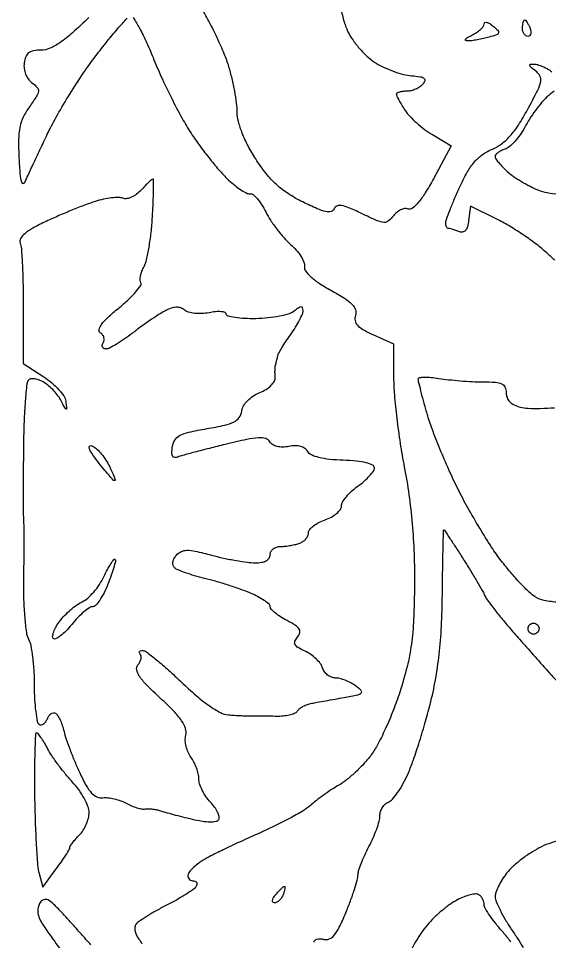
# Model space of a CAD drawing. Extents: x 0 to 102, y 0 to 135.
# Drawn here: x 20.06 to 28.25, y 59.81 to 74.05 of the extents above; entities that cross this region are included whole.
import ezdxf

# ---------------------------------------------------------------- set-up
doc = ezdxf.new("R2010")
doc.units = 0
doc.header["$MEASUREMENT"] = 0

msp = doc.modelspace()

# ---------------------------------------------------------------- linework, layer by layer
for points in [[(25.029343, 74.233075, 0.029923), (25.074748, 74.020864, 0.044523), (25.141548, 73.843175, 0.042853), (25.219055, 73.712168, 0.027251), (25.329774, 73.573667, 0.027315), (25.454248, 73.448716, 0.04481), (25.573656, 73.359228, 0.030707), (25.701561, 73.290647, 0.022106), (25.851647, 73.229553, 0.022443), (26.000153, 73.184022, 0.04417), (26.121882, 73.163836, -0.017074), (26.253956, 73.149223, -0.124376), (26.312405, 73.125073, -0.31507), (26.324676, 73.088174, -0.101173), (26.295938, 73.034433, -0.071903), (26.249615, 72.9926, -0.044599), (26.185253, 72.957287, -0.043849), (26.113911, 72.933246, -0.059417), (26.046441, 72.9252, 0.026961), (25.985577, 72.921916, 0.042491), (25.93426, 72.9119, 0.052157), (25.898124, 72.897387, 0.278017), (25.8876, 72.879923, 0.113747), (25.893932, 72.852449, 0.009814), (25.926914, 72.787946, 0.012536), (25.970176, 72.711923, 0.009401), (26.021436, 72.630388, 0.045222), (26.09314, 72.53996, 0.021162), (26.200744, 72.436104, 0.020767), (26.32359, 72.335983, 0.02732), (26.443907, 72.25583), (26.732541, 72.085531), (26.458121, 71.575597, -0.014467), (26.331745, 71.356219, -0.036363), (26.223951, 71.20658, -0.051674), (26.133912, 71.119169, -0.260795), (26.067201, 71.108601, 0.126706), (26.01455, 71.11394, 0.072181), (25.952963, 71.095217, 0.064473), (25.892188, 71.056433, 0.060736), (25.841899, 71.002742, -0.068538), (25.766184, 70.924382, -0.187011), (25.693709, 70.902284, -0.086516), (25.589732, 70.928436, -0.008312), (25.352321, 71.038939, 0.011757), (25.156593, 71.128406, 0.059035), (25.041293, 71.162474, 0.13936), (24.971051, 71.154888, 0.207889), (24.928377, 71.111434, -0.242677), (24.882299, 71.070345, -0.117319), (24.801119, 71.068841, -0.050552), (24.667358, 71.112585, -0.010617), (24.444179, 71.217197, -0.028559), (24.218454, 71.345439, -0.041681), (24.03745, 71.48507, -0.040447), (23.878285, 71.656074, -0.024908), (23.718675, 71.880166, -0.021599), (23.601347, 72.082308, -0.02678), (23.51084, 72.280089, -0.029746), (23.45216, 72.459477, -0.063431), (23.433284, 72.603886, 0.031774), (23.424158, 72.740287, 0.012729), (23.395116, 72.925196, 0.012536), (23.353611, 73.123503, 0.01547), (23.304634, 73.3059, 0.025129), (23.233964, 73.503472, 0.011807), (23.123967, 73.751535, 0.011666), (22.996228, 74.006589, 0.016078), (22.868969, 74.228954)], [(21.146816, 74.064652, -0.01217), (20.893687, 73.826311, -0.033098), (20.699973, 73.674471, -0.04791), (20.542238, 73.587707, -0.102139), (20.406566, 73.5597, 0.043402), (20.292846, 73.54981, 0.120649), (20.21992, 73.517798, 0.134746), (20.174749, 73.458274, 0.060213), (20.149167, 73.362487, 0.066577), (20.148496, 73.275919, 0.062367), (20.170374, 73.190162, 0.063915), (20.211965, 73.114394, 0.077594), (20.26914, 73.057121, -0.050941), (20.348422, 72.985717, -0.213683), (20.367807, 72.926187, -0.117275), (20.340732, 72.849579, -0.011395), (20.229526, 72.68562, 0.041907), (20.134541, 72.525354, 0.06288), (20.082585, 72.371491, 0.047772), (20.062559, 72.180701, 0.014713), (20.068439, 71.891186, 0.007027), (20.084153, 71.645175, 0.045703), (20.105018, 71.523023, 0.380869), (20.133106, 71.504521, 0.264145), (20.164911, 71.5293, -0.009524), (20.208103, 71.628266, -0.001469), (20.298123, 71.822756, -0.001639), (20.40576, 72.051564, -0.001423), (20.520049, 72.2907, -0.0174), (20.661303, 72.559736, -0.009389), (20.852817, 72.88138, -0.00934), (21.060444, 73.202117, -0.014505), (21.252524, 73.469925, -0.006475), (21.430078, 73.696749, -0.009347), (21.593344, 73.892248, -0.005614), (21.734562, 74.051414, -0.133834)], [(21.829054, 74.066457, -0.012194), (21.926605, 73.896859, -0.017946), (22.035831, 73.677339, -0.01102), (22.149342, 73.41166, 0.012909), (22.279394, 73.11042, 0.009389), (22.438865, 72.78209, 0.009497), (22.60203, 72.476125, 0.02048), (22.74151, 72.248557, 0.011917), (22.879022, 72.053743, 0.009893), (23.034252, 71.853016, 0.010021), (23.183843, 71.674726, 0.026434), (23.299963, 71.555212, 0.020054), (23.40086, 71.46904, 0.026019), (23.500208, 71.398904, 0.02541), (23.586541, 71.350399, 0.162567), (23.635552, 71.343554, -0.227959), (23.67928, 71.331701, -0.038137), (23.74224, 71.26826, -0.035234), (23.810055, 71.176206, -0.024631), (23.873591, 71.064, 0.028748), (23.94762, 70.935737, 0.018185), (24.047624, 70.794856, 0.018254), (24.156344, 70.663174, 0.031808), (24.25693, 70.563564, -0.034037), (24.345086, 70.475482, -0.038858), (24.416287, 70.37987, -0.042467), (24.462454, 70.290655, -0.138102), (24.47023, 70.225164, 0.198231), (24.487303, 70.15389, 0.051833), (24.567369, 70.064434, 0.039332), (24.697472, 69.963765, 0.019299), (24.877103, 69.855767, -0.014532), (25.08855, 69.731368, -0.059115), (25.204497, 69.637808, -0.11261), (25.255754, 69.55411, -0.159467), (25.25653, 69.467406, 0.125188), (25.251809, 69.386463, 0.137796), (25.286934, 69.316398, 0.080532), (25.372212, 69.248625, 0.021837), (25.52663, 69.170743), (25.8453, 69.027109), (25.8453, 68.501605, 0.021534), (25.856501, 68.241639, 0.008275), (25.893561, 67.881954, 0.008176), (25.946685, 67.492511, 0.009972), (26.009593, 67.1301, -0.013933), (26.080599, 66.700888, -0.01246), (26.130694, 66.252108, -0.012095), (26.159557, 65.787601, -0.011273), (26.166857, 65.3112, -0.008843), (26.15351, 64.775483, -0.02337), (26.119303, 64.393555, -0.027271), (26.05335, 64.051701, -0.016518), (25.940162, 63.655317, -0.015792), (25.83891, 63.371577, -0.014116), (25.716373, 63.083817, -0.014312), (25.591584, 62.831582, -0.042073), (25.486797, 62.668869, -0.024434), (25.378773, 62.541937, -0.017809), (25.247195, 62.411452, -0.01807), (25.113239, 62.296436, -0.037324), (24.9993, 62.218699, 0.01434), (24.888718, 62.150476, 0.009594), (24.766054, 62.066439, 0.009665), (24.650224, 61.980348, 0.01871), (24.561672, 61.906377, -0.049535), (24.451225, 61.825112, -0.010423), (24.242326, 61.707023, -0.010827), (23.993157, 61.579824, -0.010071), (23.73268, 61.460296, 0.005359), (23.470475, 61.342954, 0.005694), (23.216122, 61.222308, 0.005442), (22.999592, 61.113631, 0.026003), (22.880159, 61.043966, 0.025809), (22.800776, 60.985886, 0.032096), (22.733712, 60.923732, 0.033691), (22.685894, 60.866012, 0.157404), (22.6728, 60.82545, 0.107589), (22.679665, 60.793917, 0.099572), (22.699118, 60.767078, 0.09572), (22.72819, 60.749084, 0.091099), (22.762393, 60.7428, -0.111806), (22.792316, 60.736024, -0.183715), (22.810017, 60.717476, -0.158934), (22.812353, 60.68954, -0.080618), (22.798706, 60.656591, -0.101928), (22.756711, 60.612117, -0.01142), (22.640338, 60.534523, -0.013491), (22.495695, 60.448163, -0.010562), (22.3344, 60.3621, 0.011005), (22.172941, 60.275765, 0.013907), (22.027789, 60.188588, 0.011986), (21.911083, 60.11, 0.100489), (21.867804, 60.063903, 0.128942), (21.854377, 60.020049, 0.067392), (21.859772, 59.962789, 0.060003), (21.881995, 59.901603, 0.056177), (21.918498, 59.845948, -0.086332), (21.962023, 59.770015, -0.166785)], [(28.333397, 70.316923, -0.004535), (28.206594, 70.430972, 0.023146), (28.051511, 70.560351, 0.01296), (27.852012, 70.703705, 0.012909), (27.642467, 70.838415, 0.020469), (27.455711, 70.941559), (27.0297, 71.154573), (27.002289, 70.933438, -0.034534), (26.982797, 70.833364, -0.118401), (26.951427, 70.775546, -0.188564), (26.906658, 70.753073, -0.115226), (26.84732, 70.761251, 0.008483), (26.795888, 70.779993, 0.010161), (26.746839, 70.795821, 0.009012), (26.705157, 70.807528, 0.064035), (26.684381, 70.8102, -0.214605), (26.670847, 70.816289, -0.079737), (26.659393, 70.834315, -0.06065), (26.651593, 70.860862, -0.04118), (26.649, 70.892293, -0.087073), (26.658233, 70.944909, -0.005917), (26.71184, 71.087653, -0.008332), (26.780984, 71.256947, -0.006148), (26.862923, 71.44207, -0.019981), (26.981448, 71.676007, -0.048567), (27.091523, 71.834859, -0.061863), (27.211805, 71.945617, -0.056272), (27.359289, 72.027766, 0.060354), (27.505942, 72.111023, 0.050538), (27.63841, 72.231467, 0.03998), (27.768605, 72.402023, 0.018925), (27.909582, 72.640314, 0.006615), (28.068186, 72.942628, 0.067547), (28.114604, 73.07595, 0.178812), (28.101159, 73.162718, 0.108373), (28.031548, 73.241525, -0.013489), (27.960843, 73.296212, -0.166242), (27.943119, 73.324736, -0.432923), (27.954534, 73.341763, -0.046319), (28.00758, 73.345509, -0.068583), (28.065291, 73.336254, -0.028557), (28.139468, 73.30892, -0.027593), (28.216729, 73.270126, -0.031989), (28.285353, 73.224727, 0.056209)], [(28.321915, 72.927734, 0.035847), (28.210124, 72.836865, 0.030822), (28.127716, 72.749285, 0.014846), (28.032737, 72.627829, 0.014659), (27.940873, 72.494886, 0.020341), (27.867088, 72.370295, -0.029742), (27.795859, 72.255015, -0.030534), (27.712027, 72.150062, -0.032069), (27.628358, 72.068663, -0.100386), (27.560099, 72.03071, 0.036495), (27.5028, 72.007805, 0.046945), (27.454374, 71.97831, 0.054714), (27.420785, 71.947006, 0.179715), (27.4104, 71.919046, 0.15067), (27.421049, 71.884509, 0.020969), (27.466315, 71.823726, 0.022438), (27.527859, 71.754527, 0.017323), (27.60075, 71.684638, 0.031177), (27.693568, 71.611496, 0.016516), (27.81679, 71.53216, 0.016375), (27.948643, 71.459053, 0.024332), (28.068904, 71.404646, 0.044654), (28.214713, 71.361617, 0.029197), (28.38844, 71.337254, 0.026854)], [(28.383813, 65.039072, -0.027942), (28.164667, 65.069446, -0.091779), (28.029375, 65.122956, -0.051631), (27.936783, 65.195242, -0.01254), (27.800206, 65.333386, -0.012727), (27.650829, 65.500585, -0.012356), (27.508627, 65.676794, -0.019127), (27.355985, 65.892406, -0.008707), (27.17238, 66.185016, -0.008607), (26.989312, 66.500529, -0.011701), (26.835819, 66.7917, -0.010211), (26.696868, 67.085845, -0.008005), (26.557863, 67.410197, -0.008105), (26.438237, 67.716197, -0.019612), (26.362517, 67.946821, -0.00315), (26.310218, 68.134537, -0.004429), (26.266102, 68.3027, -0.002651), (26.230999, 68.444665, -0.059344), (26.226, 68.48664, -0.368747), (26.243925, 68.50764, -0.032295), (26.319192, 68.51467, -0.030313), (26.421605, 68.511386, -0.017789), (26.54325, 68.4957, 0.013818), (26.690583, 68.475513, 0.007462), (26.872926, 68.458392, 0.007426), (27.059314, 68.446477, 0.0116), (27.22005, 68.442331, -0.015659), (27.414939, 68.435721, -0.093539), (27.512956, 68.41051, -0.184276), (27.562029, 68.359704, -0.101238), (27.5796, 68.273812, 0.094872), (27.594093, 68.198115, 0.100342), (27.63542, 68.134812, 0.085794), (27.704233, 68.085557, 0.051087), (27.799203, 68.051107, 0.052183), (27.917505, 68.034239, 0.014078), (28.107237, 68.032492, 0.014096), (28.324015, 68.042717, 0.014177)], [(24.6186, 59.79635, -0.20067), (24.630724, 59.825343, -0.123077), (24.663093, 59.84447, -0.085175), (24.712071, 59.850319, -0.051218), (24.770065, 59.841351, 0.167406), (24.853473, 59.847698, 0.119251), (24.928959, 59.904499, 0.059952), (25.007834, 60.027941, 0.013974), (25.108465, 60.252756, 0.009076), (25.180039, 60.434711, 0.010896), (25.240488, 60.608449, 0.009687), (25.28518, 60.756239, 0.06868), (25.2954, 60.830288, -0.075337), (25.305764, 60.89868, -0.016166), (25.345102, 61.012375, -0.01654), (25.39983, 61.142355, -0.015105), (25.4646, 61.272496, 0.018889), (25.529365, 61.405133, 0.018758), (25.584097, 61.542586, 0.018987), (25.62278, 61.666118, 0.066472), (25.6338, 61.748642, -0.074899), (25.643607, 61.813745, -0.06452), (25.672344, 61.876755, -0.066849), (25.714847, 61.928225, -0.095447), (25.765015, 61.959449, 0.123114), (25.826185, 62.00233, 0.026301), (25.906567, 62.105516, 0.025996), (25.989297, 62.238284, 0.0222), (26.062636, 62.38599, 0.019687), (26.138805, 62.578307, 0.007024), (26.232743, 62.858314, 0.006957), (26.327315, 63.168732, 0.008159), (26.408048, 63.465639, 0.017671), (26.490664, 63.846077, 0.016929), (26.547587, 64.236863, 0.015288), (26.582077, 64.665901, 0.00994), (26.596877, 65.163039, -0.00131), (26.601642, 65.544173, -0.002183), (26.607896, 65.865042, -0.000192), (26.614839, 66.15143, -0.404704), (26.620593, 66.157089, -0.252474), (26.629175, 66.152549, -0.000557), (26.71315, 66.026698, -0.003428), (26.807172, 65.883328, -0.002099), (26.916168, 65.71305, -0.003643), (27.02739, 65.534819, -0.004464), (27.128603, 65.366617, -0.003738), (27.211297, 65.223944, -0.031739), (27.243797, 65.157404, 0.057943), (27.279304, 65.093425, 0.007083), (27.374736, 64.96433, 0.008315), (27.493279, 64.813893, 0.006774), (27.625023, 64.6567, 0.002562), (27.786468, 64.471217, 0.001172), (27.999002, 64.230689, 0.00116), (28.224014, 63.978421, 0.0016), (28.427328, 63.752996, -0.004915)], [(28.401236, 61.370591, 0.02142), (28.236593, 61.316647, 0.02808), (28.091827, 61.25276, 0.027443), (27.953643, 61.172423, 0.01987), (27.808808, 61.068757, 0.020167), (27.678766, 60.958938, 0.040688), (27.587597, 60.860651, 0.026828), (27.519892, 60.764371, 0.026847), (27.462904, 60.661417, 0.027858), (27.423189, 60.56647, 0.08816), (27.411939, 60.498741, 0.095105), (27.42714, 60.424101, 0.017443), (27.485492, 60.295318, 0.018184), (27.565614, 60.147489, 0.01565), (27.660168, 59.998116, -0.005565), (27.756911, 59.851894, -0.006895), (27.84355, 59.713575, -0.005748)], [(27.650681, 59.805326, 0.022641), (27.537366, 59.944882, -0.013894), (27.423994, 60.079623, -0.018078), (27.328273, 60.209391, -0.015877), (27.25693, 60.321276, -0.134612), (27.241266, 60.378257, 0.071439), (27.235162, 60.420561, 0.05282), (27.217098, 60.464325, 0.053264), (27.19051, 60.502903, 0.076991), (27.159085, 60.529764, 0.160287), (27.111511, 60.54119, 0.036755), (27.028767, 60.528207, 0.034376), (26.931043, 60.498209, 0.027678), (26.830762, 60.453196, 0.036283), (26.720547, 60.385656, 0.018371), (26.591782, 60.285915, 0.018146), (26.465771, 60.172673, 0.025736), (26.362953, 60.062518, 0.022908), (26.274414, 59.946942, 0.019487), (26.191626, 59.817474, 0.019935), (26.12552, 59.693562, 0.051123)], [(21.177604, 59.755263, 0.001425), (21.025638, 59.926912, 0.001429), (20.874437, 60.095745, 0.002563), (20.749176, 60.233385, 0.012511), (20.601161, 60.386492, 0.079283), (20.513212, 60.449154, 0.207062), (20.449944, 60.452476, 0.160706), (20.395529, 60.408958, 0.07563), (20.367663, 60.347642, 0.06988), (20.358279, 60.279097, 0.066013), (20.368076, 60.207141, 0.056121), (20.396479, 60.135878, 0.027779), (20.450659, 60.046898, 0.003455), (20.580333, 59.861124, 0.004066), (20.737786, 59.642628, 0.003357)]]:
    msp.add_lwpolyline(points, format="xyb")
for points in [[(27.379329, 73.931081, -0.023459), (27.455039, 73.862002, -0.292791), (27.462934, 73.825777, -0.224341), (27.433131, 73.796625, -0.014941), (27.315879, 73.759955, -0.012994), (27.229401, 73.738128, -0.010738), (27.136237, 73.719264, -0.010886), (27.049997, 73.705654, -0.028365), (26.9874, 73.700759, -0.127717), (26.95654, 73.708073, -0.453442), (26.952427, 73.725437, -0.105515), (26.983468, 73.753878, -0.020523), (27.05085, 73.789854, 0.032502), (27.12371, 73.831026, 0.040207), (27.185285, 73.878786, 0.044731), (27.228433, 73.925916, 0.164437), (27.2412, 73.963687, -0.277088), (27.253568, 73.984291, -0.182326), (27.281775, 73.987947, -0.08174), (27.326248, 73.969409, -0.033682)], [(27.866649, 74.025, -0.222225), (27.882411, 74.01763, -0.030693), (27.904435, 73.987723, -0.030395), (27.927518, 73.946708, -0.02136), (27.948594, 73.8981, -0.055937), (27.961242, 73.849509, -0.100118), (27.958914, 73.808477, -0.147206), (27.942466, 73.781562, -0.184534), (27.915345, 73.7712, -0.152681), (27.884093, 73.780971, -0.098158), (27.857471, 73.808477, -0.08088), (27.839511, 73.849579, -0.062722), (27.8334, 73.8981, -0.024748), (27.835809, 73.94673, -0.039339), (27.843167, 73.987723, -0.046727), (27.853795, 74.016871, -0.289661)], [(22.13406, 71.5716, 0.183456), (22.117554, 71.565333, 0.007259), (22.069051, 71.521021, 0.012002), (22.012684, 71.465393, 0.008109), (21.951, 71.399416, -0.048824), (21.882347, 71.337024, -0.054101), (21.805112, 71.291564, -0.061311), (21.731224, 71.268591, -0.137193), (21.673179, 71.274048, 0.095377), (21.606281, 71.28596, 0.024985), (21.497031, 71.278969, 0.024448), (21.371071, 71.258285, 0.022867), (21.244841, 71.22506, 0.014674), (21.096093, 71.173704, 0.005946), (20.896399, 71.095404, 0.005877), (20.68343, 71.006033, 0.007437), (20.488837, 70.918208, 0.015335), (20.28343, 70.813999, 0.048966), (20.156535, 70.727553, 0.087076), (20.092576, 70.651806, 0.227272), (20.086987, 70.58256, -0.074899), (20.105896, 70.49675, -0.0048), (20.120755, 70.23982, -0.006938), (20.131316, 69.93201, -0.005105), (20.1348, 69.590755), (20.1348, 68.723548), (20.450897, 68.518995, -0.031468), (20.573487, 68.428241, -0.033829), (20.680595, 68.324835, -0.036012), (20.759228, 68.224218, -0.116067), (20.788968, 68.145271, -0.002565), (20.803375, 68.029716, -0.468077), (20.796015, 68.02192, -0.262125), (20.78363, 68.029931, -0.001703), (20.721337, 68.149431, 0.043031), (20.674445, 68.223708, 0.025615), (20.606988, 68.303737, 0.025516), (20.531003, 68.377151, 0.039754), (20.457892, 68.431327, 0.043987), (20.386393, 68.467675, 0.056438), (20.31531, 68.487322, 0.068037), (20.255076, 68.488589, 0.174773), (20.216624, 68.469496, 0.167524), (20.189356, 68.410337, 0.005462), (20.165801, 68.146415, 0.009922), (20.147361, 67.830201, 0.006673), (20.138295, 67.4685, 0.001274), (20.134888, 67.096682, 0.00156), (20.133672, 66.749136, 0.001298), (20.13432, 66.456936, 0.01116), (20.137863, 66.3264, -0.010595), (20.14137, 66.202363, -0.001695), (20.142264, 65.959824, -0.001875), (20.141277, 65.674081, -0.001643), (20.138144, 65.375481, 0.0112), (20.14069, 65.080317, 0.01372), (20.156806, 64.804954, 0.012212), (20.182161, 64.576061, 0.0894), (20.215979, 64.471593, -0.076753), (20.250135, 64.374476, -0.015623), (20.278144, 64.193736, -0.016125), (20.297536, 63.979459, -0.014503), (20.304, 63.756655, 0.012835), (20.309502, 63.542353, 0.018699), (20.326247, 63.354136, 0.014498), (20.349891, 63.202939, 0.211341), (20.379735, 63.159379, 0.167719), (20.412555, 63.151997, 0.120855), (20.448077, 63.165031, 0.092131), (20.481078, 63.197413, 0.061252), (20.506038, 63.244348, -0.061331), (20.531005, 63.291279, -0.092212), (20.564025, 63.323649, -0.120895), (20.599576, 63.336664, -0.167515), (20.632431, 63.329261, -0.117843), (20.665235, 63.296274, -0.028117), (20.702029, 63.227589, -0.027366), (20.736398, 63.141754, -0.024072), (20.762884, 63.048949, 0.024746), (20.796458, 62.931907, 0.008376), (20.856512, 62.765105, 0.008307), (20.929156, 62.582674, 0.009449), (21.004906, 62.410494, 0.01771), (21.104594, 62.213647, 0.060809), (21.188352, 62.097718, 0.102554), (21.270566, 62.039114, 0.133953), (21.3615, 62.025505, -0.057717), (21.440063, 62.025698, -0.029639), (21.537194, 62.008813, -0.029005), (21.636362, 61.979289, -0.03862), (21.722007, 61.940572, 0.026734), (21.802943, 61.901645, 0.026407), (21.887901, 61.871396, 0.027374), (21.964899, 61.853, 0.084963), (22.018107, 61.852454, -0.045939), (22.067338, 61.85578, -0.02324), (22.129394, 61.851376, -0.022869), (22.193547, 61.840823, -0.031498), (22.2498, 61.825149, 0.015726), (22.321003, 61.802868, 0.003393), (22.445614, 61.769046, 0.003538), (22.590494, 61.731871, 0.003374), (22.7382, 61.696139, 0.018153), (22.892539, 61.665768, 0.036324), (23.016353, 61.65517, 0.04607), (23.106671, 61.662348, 0.214668), (23.148913, 61.690896, 0.200957), (23.155798, 61.734406, 0.051738), (23.131364, 61.802812, 0.04432), (23.08463, 61.88166, 0.032653), (23.020063, 61.960065, -0.039153), (22.951919, 62.04504, -0.034114), (22.894306, 62.143492, -0.035637), (22.854564, 62.240172, -0.079861), (22.842, 62.318333, 0.056992), (22.833253, 62.394821, 0.030838), (22.806184, 62.485737, 0.030289), (22.766761, 62.576048, 0.041649), (22.720075, 62.65128, -0.05812), (22.676523, 62.726897, -0.043643), (22.646363, 62.818154, -0.044551), (22.633085, 62.910415, -0.073341), (22.640355, 62.988753, 0.14096), (22.636067, 63.092968, 0.069904), (22.576733, 63.212493, 0.043152), (22.454754, 63.361311, 0.013389), (22.247092, 63.563141, -0.010917), (22.034739, 63.7675, -0.047667), (21.924202, 63.902116, -0.099777), (21.883923, 63.999187, -0.225499), (21.903078, 64.074472, 0.052348), (21.933939, 64.120752, 0.067856), (21.951315, 64.16865, 0.083458), (21.953254, 64.210774, 0.167761), (21.938866, 64.240334, -0.10294), (21.924968, 64.261535, -0.247337), (21.926966, 64.279648, -0.184368), (21.944658, 64.292049, -0.061757), (21.976526, 64.296, -0.164267), (22.033405, 64.276795, -0.008183), (22.190296, 64.153105, -0.01246), (22.373572, 63.995924, -0.008627), (22.573201, 63.80955, 0.014804), (22.79988, 63.603103, 0.025312), (23.002248, 63.44653, 0.029608), (23.173665, 63.341742, 0.102849), (23.297675, 63.305475, 0.004563), (23.393174, 63.29874, 0.00353), (23.497334, 63.293086, 0.003569), (23.594658, 63.289188, 0.00856), (23.66685, 63.28805, -0.000927), (23.740806, 63.288013, -0.000344), (23.844868, 63.287696, -0.000341), (23.958376, 63.287195, -0.000411), (24.064967, 63.286564, 0.031363), (24.164525, 63.292142, 0.037226), (24.256926, 63.310208, 0.040505), (24.330493, 63.336934, 0.148014), (24.367285, 63.369421, -0.093585), (24.398818, 63.403942, -0.03951), (24.452063, 63.437695, -0.037302), (24.516294, 63.465722, -0.03998), (24.582518, 63.483123, 0.000263), (24.667464, 63.498367, 0.000079), (24.796715, 63.521653, 0.000079), (24.941729, 63.547826, 0.000086), (25.082832, 63.573342, 0.006426), (25.292923, 63.614165, 0.150637), (25.345413, 63.6431, 0.417642), (25.344533, 63.680902, 0.031238), (25.257012, 63.753701, 0.037019), (25.183739, 63.799371, 0.029137), (25.098509, 63.837956, 0.029937), (25.014651, 63.86454, 0.061862), (24.946531, 63.873, -0.096737), (24.886503, 63.884724, -0.071435), (24.827902, 63.918931, -0.069193), (24.779586, 63.969601, -0.079198), (24.749575, 64.029361, 0.084818), (24.714938, 64.096455, 0.040744), (24.650346, 64.169034, 0.038856), (24.568732, 64.235634, 0.044841), (24.481465, 64.28527, -0.024551), (24.371793, 64.341896, -0.137472), (24.326153, 64.38879, -0.225018), (24.323314, 64.439463, -0.076655), (24.362178, 64.50434, 0.099474), (24.398008, 64.570804, 0.21842), (24.390463, 64.62679, 0.113114), (24.333649, 64.683162, 0.019745), (24.201587, 64.758204, -0.022998), (24.102104, 64.815593, -0.030901), (24.018112, 64.876962, -0.03171), (23.95743, 64.934199, -0.190042), (23.9418, 64.973837, 0.218612), (23.923814, 65.013007, 0.028856), (23.849338, 65.069883, 0.029142), (23.747603, 65.130346, 0.020549), (23.627035, 65.186646, 0.013937), (23.479024, 65.243698, 0.007325), (23.292172, 65.306738, 0.007281), (23.09872, 65.365769, 0.011112), (22.929085, 65.410784, -0.01151), (22.776745, 65.45134, -0.013923), (22.635905, 65.496616, -0.012564), (22.520265, 65.540675, -0.086864), (22.469115, 65.572917, -0.136149), (22.445855, 65.609655, -0.105572), (22.441893, 65.657033, -0.085258), (22.458267, 65.710529, -0.056457), (22.49355, 65.764391, -0.102847), (22.566949, 65.822912, -0.115423), (22.654588, 65.844201, -0.057571), (22.787134, 65.830024, -0.009658), (23.035635, 65.76898, 0.011304), (23.221487, 65.723974, 0.01025), (23.415337, 65.685791, 0.010324), (23.590214, 65.658764, 0.032104), (23.70915, 65.650604, 0.039198), (23.809399, 65.65804, 0.086116), (23.882042, 65.682453, 0.124519), (23.92576, 65.722675, 0.145835), (23.9418, 65.7765, -0.127041), (23.954298, 65.824895, -0.100761), (23.98947, 65.866123, -0.089645), (24.042083, 65.893839, -0.076657), (24.104081, 65.9034, 0.025883), (24.175968, 65.907124, 0.017054), (24.258001, 65.918484, 0.017174), (24.337256, 65.935051, 0.03151), (24.400181, 65.954751, 0.065832), (24.451344, 65.982561, 0.062015), (24.494691, 66.023205, 0.066481), (24.524059, 66.069952, 0.107451), (24.534, 66.115675, -0.17594), (24.55152, 66.163924, -0.052933), (24.608554, 66.219051, -0.045826), (24.690656, 66.271797, -0.036022), (24.7878, 66.313723, 0.041247), (24.884918, 66.356846, 0.050101), (24.967046, 66.413086, 0.058046), (25.023603, 66.473278, 0.160947), (25.0416, 66.527738, -0.136495), (25.058398, 66.588126, -0.037361), (25.116154, 66.669488, -0.034846), (25.198261, 66.755588, -0.030182), (25.2954, 66.834, 0.024197), (25.392555, 66.910523, 0.030119), (25.474604, 66.991006, 0.031076), (25.533353, 67.064754, 0.154202), (25.549056, 67.114711, 0.291827), (25.52108, 67.158422, 0.048793), (25.42253, 67.192849, 0.035668), (25.272164, 67.218237, 0.015191), (25.068334, 67.231624, -0.017022), (24.856708, 67.246301, -0.035362), (24.693807, 67.274931, -0.045953), (24.578221, 67.315365, -0.159389), (24.520711, 67.36835, 0.115329), (24.477455, 67.415739, 0.085386), (24.412772, 67.445478, 0.069364), (24.329312, 67.455718, 0.043142), (24.231035, 67.445594, -0.044114), (24.135237, 67.435913, -0.062308), (24.050092, 67.445482, -0.07468), (23.982542, 67.47289, -0.12126), (23.938559, 67.516043, 0.185723), (23.872732, 67.566082, 0.084917), (23.763786, 67.578475, 0.039077), (23.58252, 67.553989, 0.006992), (23.249608, 67.477314, 0.002251), (23.004265, 67.41601, 0.002892), (22.779208, 67.357308, 0.00222), (22.591139, 67.306196, 0.024924), (22.517631, 67.281865, -0.119148), (22.469388, 67.275444, -0.245618), (22.438553, 67.295938, -0.130981), (22.425904, 67.347172, -0.030918), (22.433031, 67.435799, -0.101108), (22.471427, 67.543114, -0.135261), (22.546262, 67.613784, -0.068324), (22.686701, 67.665279, -0.011448), (22.9689, 67.720172, 0.011988), (23.241732, 67.773549, 0.062458), (23.385855, 67.824844, 0.122836), (23.463944, 67.892117, 0.11897), (23.50245, 67.988974, -0.096494), (23.53051, 68.069852, -0.061163), (23.590963, 68.149618, -0.054886), (23.676938, 68.220639, -0.047054), (23.780744, 68.275573, 0.041956), (23.879541, 68.326577, 0.057174), (23.957765, 68.389144, 0.069366), (24.007274, 68.455168, 0.151277), (24.020002, 68.516499, -0.016955), (24.016486, 68.573375, -0.016001), (24.016728, 68.631471, -0.016196), (24.020257, 68.68287, -0.052284), (24.027233, 68.71635, 0.010926), (24.035793, 68.745242, 0.006605), (24.044727, 68.7798, 0.006615), (24.052695, 68.81437, 0.011537), (24.058256, 68.84325, -0.086876), (24.07166, 68.881086, -0.008176), (24.121694, 68.966452, -0.010281), (24.185551, 69.066725, -0.007913), (24.259181, 69.17356, 0.016672), (24.332003, 69.283285, 0.019407), (24.393523, 69.3923, 0.01876), (24.438065, 69.487541, 0.100319), (24.4494, 69.543469, 0.090046), (24.441708, 69.585833, 0.329543), (24.420161, 69.599794, 0.139152), (24.382106, 69.586405, 0.019479), (24.315237, 69.535172, -0.100046), (24.234285, 69.49165, -0.024147), (24.085935, 69.454468, -0.023826), (23.908226, 69.427672, -0.021668), (23.723037, 69.416792, -0.015659), (23.547443, 69.419595, -0.025706), (23.399548, 69.434236, -0.023519), (23.288101, 69.456492, -0.344386), (23.265, 69.486054, 0.32089), (23.246635, 69.511723, 0.060587), (23.186889, 69.524316, 0.04488), (23.101031, 69.524059, 0.026181), (22.999089, 69.509168, -0.036386), (22.888581, 69.495321, -0.037958), (22.778808, 69.497952, -0.041001), (22.684523, 69.515284, -0.107655), (22.623796, 69.546763, 0.086075), (22.561961, 69.58225, 0.097396), (22.494445, 69.592806, 0.076745), (22.415566, 69.577449, 0.034447), (22.318658, 69.53483, 0.021403), (22.22248, 69.478993, 0.007611), (22.089848, 69.391331, 0.007537), (21.947004, 69.290573, 0.008814), (21.814626, 69.190559, -0.014294), (21.68937, 69.098064, -0.017921), (21.567952, 69.019958, -0.016267), (21.463214, 68.962293, -0.118232), (21.407783, 68.949, -0.110543), (21.374811, 68.95638, -0.183103), (21.355245, 68.97663, -0.159939), (21.35253, 69.007114, -0.081484), (21.367346, 69.043059, 0.108427), (21.381649, 69.08381, 0.099692), (21.378222, 69.128139, 0.095483), (21.357544, 69.169223, 0.090381), (21.322739, 69.200613, -0.329866), (21.303286, 69.24932, -0.096368), (21.340532, 69.326539, -0.046644), (21.438781, 69.435271, -0.014079), (21.607133, 69.581335, 0.016037), (21.752233, 69.708224, 0.025338), (21.867226, 69.826929, 0.02268), (21.947253, 69.927218, 0.304336), (21.948921, 69.971933, -0.143601), (21.937865, 70.012142, -0.044092), (21.944535, 70.075395, -0.040046), (21.965, 70.148423, -0.034542), (21.997666, 70.221114, 0.067472), (22.036282, 70.324754, 0.013662), (22.074332, 70.517811, 0.014182), (22.106307, 70.746511, 0.012856), (22.126527, 70.984262, 0.004332), (22.137902, 71.209479, 0.007244), (22.143082, 71.39907, 0.002102), (22.144479, 71.561135, 0.415508)], [(21.192205, 67.45683, -0.089476), (21.252088, 67.420536, -0.031515), (21.323311, 67.349174, -0.030091), (21.393381, 67.259124, -0.03097), (21.451401, 67.162148, -0.010491), (21.49726, 67.068714, -0.018968), (21.530235, 66.990142, -0.015657), (21.55091, 66.929408, -0.504072), (21.542914, 66.9186, -0.209969), (21.5222, 66.9277, -0.005382), (21.452572, 67.005163, -0.010554), (21.372349, 67.100346, -0.0069), (21.283717, 67.213282, -0.012522), (21.191508, 67.340667, -0.060597), (21.1503, 67.419729, -0.315422), (21.158337, 67.450988, -0.275265)], [(21.549403, 65.701397, -0.262358), (21.55642, 65.676263, -0.009642), (21.530054, 65.577224, -0.015361), (21.491749, 65.457721, -0.009926), (21.440454, 65.32176, -0.022374), (21.379932, 65.188159, -0.031495), (21.313478, 65.075531, -0.032375), (21.250057, 64.993941, -0.216597), (21.204264, 64.973563, 0.155083), (21.153575, 64.957893, 0.024295), (21.069637, 64.89327, 0.02505), (20.975219, 64.804463, 0.019508), (20.881559, 64.699154, -0.021311), (20.790749, 64.597787, -0.035421), (20.705067, 64.521593, -0.040902), (20.634286, 64.475796, -0.330811), (20.598295, 64.481105, -0.239698), (20.586571, 64.517098, -0.049603), (20.603884, 64.583577, -0.042081), (20.641809, 64.664554, -0.028635), (20.697536, 64.749729, -0.032159), (20.771365, 64.837219, -0.023156), (20.864072, 64.925206, -0.023516), (20.960479, 65.000952, -0.045894), (21.044894, 65.050095, 0.07395), (21.128183, 65.105035, 0.032102), (21.221325, 65.199969, 0.030887), (21.309117, 65.315471, 0.035817), (21.377306, 65.435517, -0.011708), (21.433745, 65.547071, -0.020667), (21.486195, 65.63595, -0.017231), (21.530914, 65.700082, -0.456451)], [(28.0026, 64.719, -0.099038), (28.034887, 64.712541, -0.097945), (28.062349, 64.694149, -0.097945), (28.080741, 64.666687, -0.099038), (28.0872, 64.6344, -0.099038), (28.080741, 64.602113, -0.097945), (28.062349, 64.574651, -0.097945), (28.034887, 64.556259, -0.099038), (28.0026, 64.5498, -0.099038), (27.970313, 64.556259, -0.097945), (27.942851, 64.574651, -0.097945), (27.924459, 64.602113, -0.099038), (27.918, 64.6344, -0.099038), (27.924459, 64.666687, -0.097945), (27.942851, 64.694149, -0.097945), (27.970313, 64.712541, -0.099038)], [(20.340196, 63.027, 0.402867), (20.322565, 63.010041, 0.001967), (20.313072, 62.738638, 0.007012), (20.307683, 62.421754, 0.004206), (20.309728, 62.045341, 0.00492), (20.318992, 61.654255, 0.006127), (20.335629, 61.291085, 0.005047), (20.356371, 60.987105, 0.045808), (20.378817, 60.856163), (20.434316, 60.648645), (20.642938, 60.928372, 0.007447), (20.722945, 61.039051, 0.010521), (20.79062, 61.140131, 0.006966), (20.843913, 61.226084, 0.129942), (20.85273, 61.256443, -0.140203), (20.861107, 61.283259, -0.017092), (20.897046, 61.334075, -0.019185), (20.945169, 61.392606, -0.014731), (21.00195, 61.452836, 0.056167), (21.058635, 61.523919, 0.038804), (21.10651, 61.615121, 0.03912), (21.139211, 61.711336, 0.062437), (21.15, 61.797396, 0.092768), (21.132298, 61.891983, 0.03263), (21.073831, 62.01772, 0.031063), (20.989935, 62.150769, 0.031676), (20.890703, 62.271485, -0.016169), (20.782373, 62.395241, -0.012209), (20.671274, 62.537722, -0.012379), (20.573395, 62.676844, -0.027781), (20.50783, 62.788032, 0.013587), (20.457284, 62.879592, 0.020036), (20.407613, 62.956803, 0.015902), (20.363276, 63.015915, 0.227684)], [(24.161004, 60.6582, -0.407084), (24.169247, 60.650156, -0.044074), (24.167382, 60.620923, -0.034664), (24.15818, 60.579979, -0.019009), (24.141594, 60.5313, -0.054778), (24.116583, 60.482768, -0.05745), (24.081967, 60.441677, -0.064053), (24.043452, 60.413712, -0.125677), (24.00699, 60.4044, -0.214681), (23.982763, 60.415305, -0.22275), (23.975362, 60.440421, -0.100348), (23.990195, 60.480831, -0.035237), (24.0264, 60.5313, -0.012711), (24.068876, 60.579911, -0.017822), (24.109383, 60.620923, -0.014236), (24.144489, 60.652181, -0.176553)]]:
    msp.add_lwpolyline(points, format="xyb", close=True)

doc.saveas('drawing.dxf')
